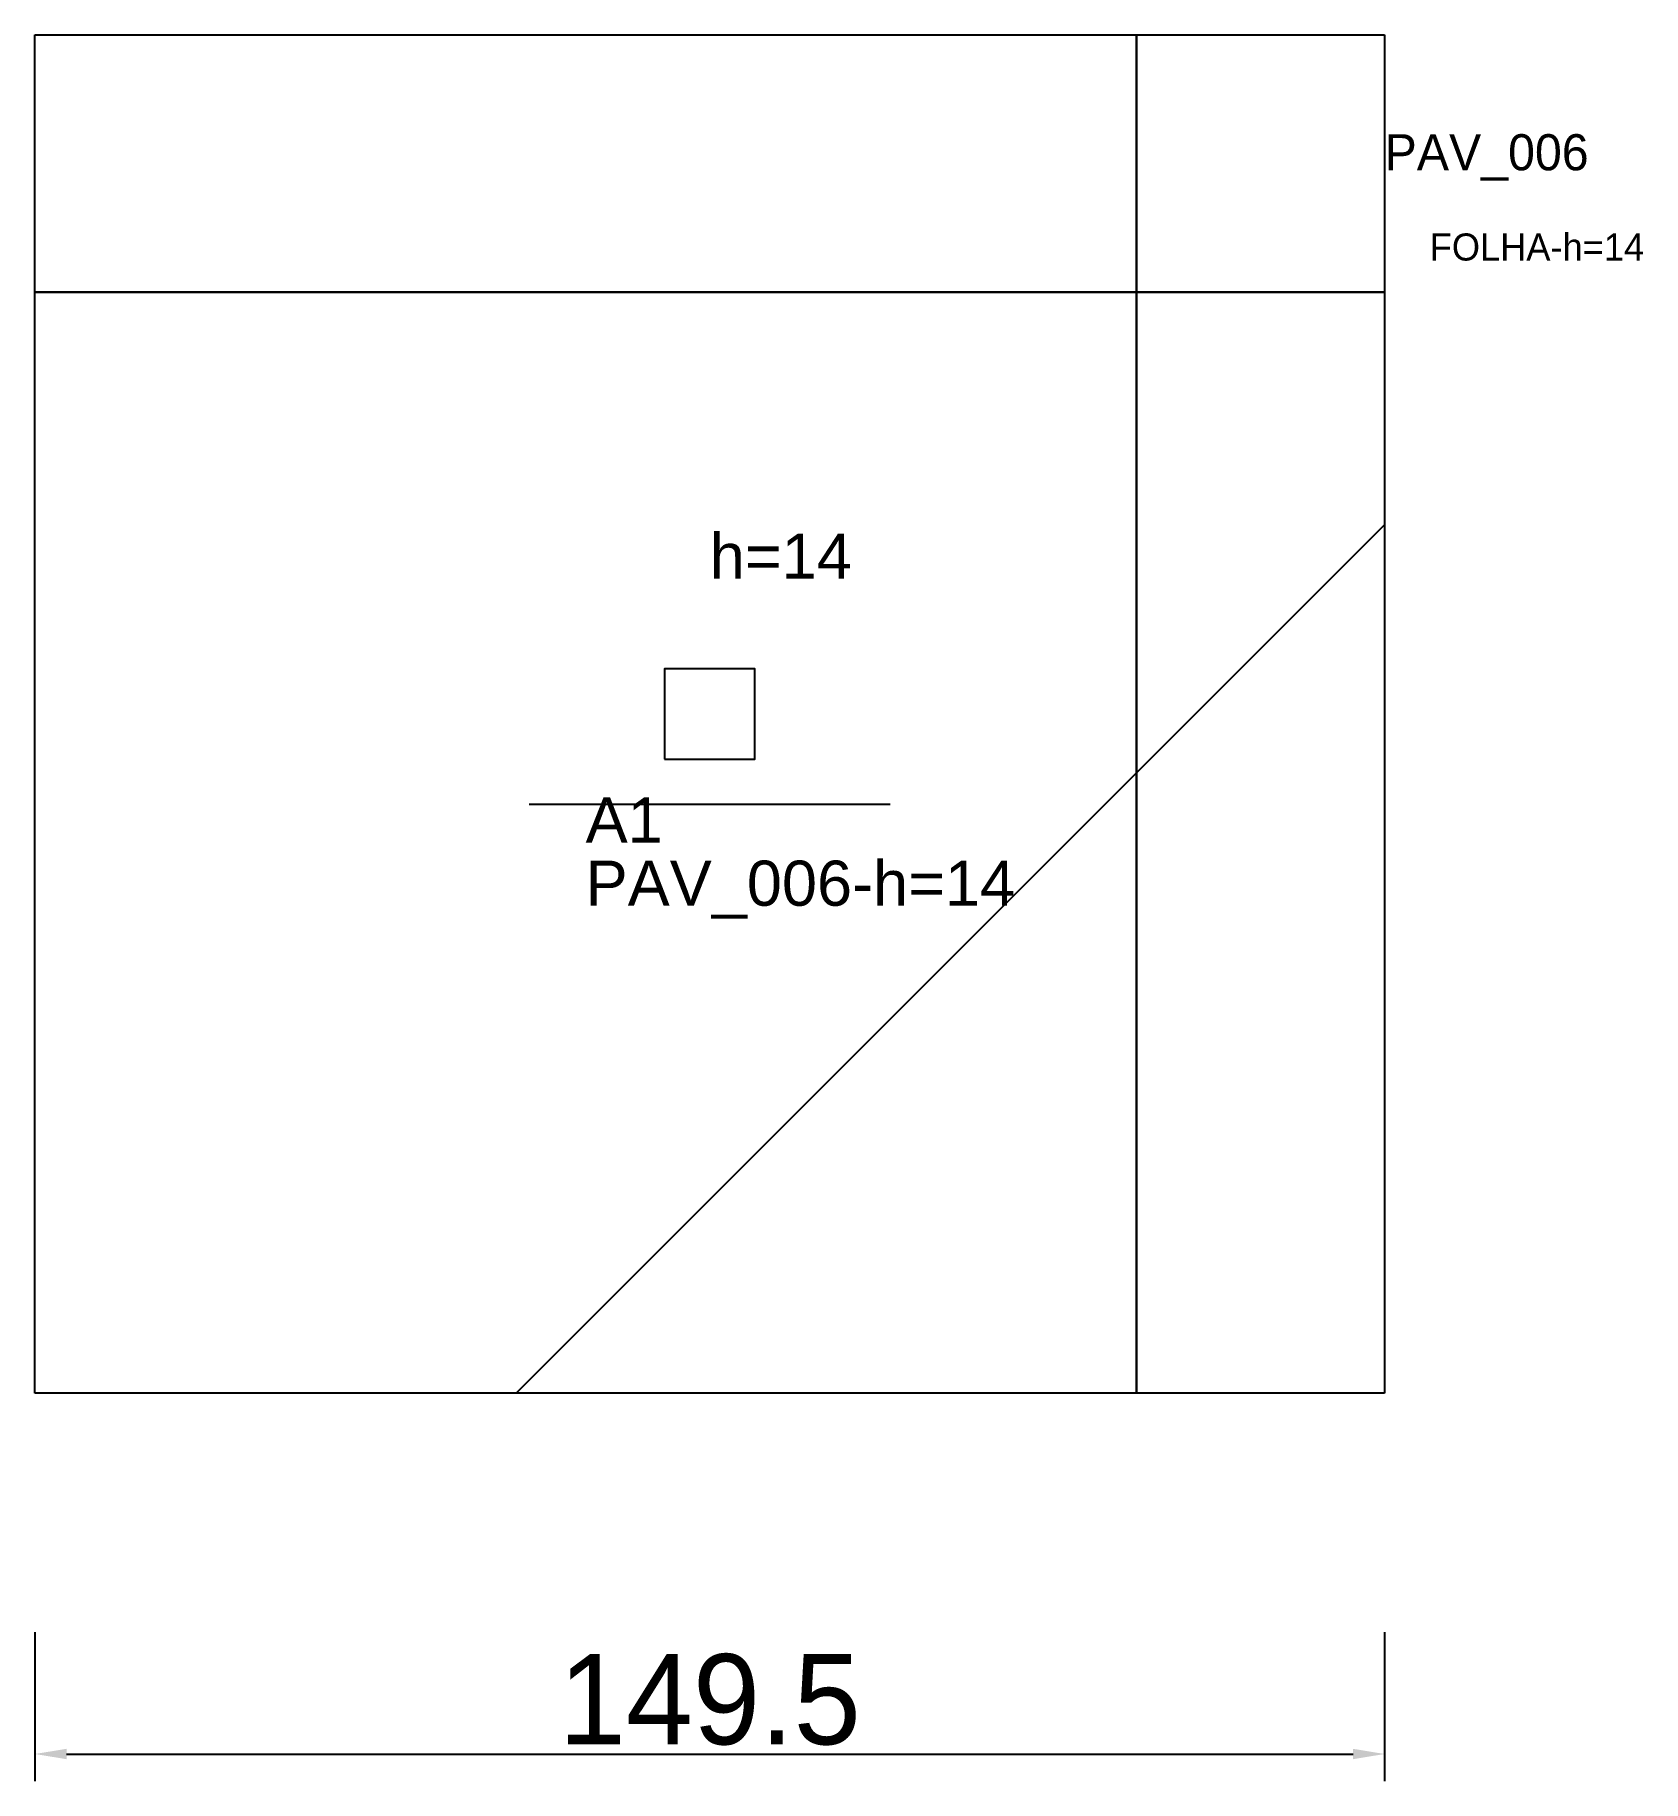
# Model space of a CAD drawing. Header units: metres. Extents: x 222 to 400, y 8 to 202.
import ezdxf

# ---------------------------------------------------------------- set-up
doc = ezdxf.new("R2010")
doc.units = ezdxf.units.M
for name, color, linetype in [('3', 3, 'CONTINUOUS'), ('AUX00', 7, 'CONTINUOUS'), ('COTA', 241, 'CONTINUOUS'), ('FOLHA', 255, 'CONTINUOUS'), ('Hachura', 251, 'CONTINUOUS'), ('NOMENCLATURA', 7, 'CONTINUOUS'), ('Nível', 160, 'CONTINUOUS'), ('Painéis', 200, 'CONTINUOUS'), ('Pilares', 5, 'CONTINUOUS'), ('SARR_2.2x7', 40, 'CONTINUOUS')]:
    doc.layers.add(name, color=color, linetype=linetype)
doc.styles.add('ARIAL', font='Arial.ttf')
doc.styles.add('STR_STANDARD', font='arial.ttf')
doc.dimstyles.new('EZ DXF', dxfattribs={"dimtxt": 10, "dimasz": 3.5, "dimexe": 3, "dimexo": 1.5, "dimgap": 1, "dimtad": 1, "dimdec": 1, "dimdsep": 46, "dimcen": 2.5, "dimazin": 3, "dimtfac": 1, "dimtmove": 0, "dimatfit": 3})

msp = doc.modelspace()

# ---------------------------------------------------------------- hatches: boundary and pattern name
at = {"layer": 'Hachura'}
h = msp.add_hatch(dxfattribs=at)
h.set_pattern_fill('ANSI31', scale=50)
h.paths.add_polyline_path([(371.7, 201.5), (371.7, 51), (222.2, 51), (222.2, 201.5)])
h = msp.add_hatch(dxfattribs=at)
h.set_pattern_fill('ANSI31', scale=50)
h.paths.add_polyline_path([(371.7, 201.5), (371.7, 51), (222.2, 51), (222.2, 201.5)])

# ---------------------------------------------------------------- linework, layer by layer
at = {"layer": '3'}
for points in [[(344.2, 51), (344.2, 201.5)], [(344.2, 51), (344.2, 201.5)], [(222.2, 173), (371.7, 173)], [(222.2, 173), (371.7, 173)]]:
    msp.add_lwpolyline(points, close=True, dxfattribs=at)
at = {"layer": 'Painéis', "color": 200}
for p, q in [((222.2, 51), (222.2, 201.5)), ((222.2, 201.5), (371.7, 201.5)), ((222.2, 51), (222.2, 201.5)), ((222.2, 201.5), (371.7, 201.5)), ((371.7, 201.5), (371.7, 51)), ((371.7, 201.5), (371.7, 51)), ((371.7, 51), (222.2, 51)), ((371.7, 51), (222.2, 51))]:
    msp.add_line(p, q, dxfattribs=at)
at = {"layer": 'Pilares'}
msp.add_lwpolyline([(291.95, 121.25), (301.95, 121.25), (301.95, 131.25), (291.95, 131.25)], close=True, dxfattribs=at)
msp.add_lwpolyline([(291.95, 121.25), (301.95, 121.25), (301.95, 131.25), (291.95, 131.25)], close=True, dxfattribs=at)
at = {"layer": 'SARR_2.2x7'}
msp.add_line((276.95, 116.25), (316.95, 116.25), dxfattribs=at)
msp.add_line((276.95, 116.25), (316.95, 116.25), dxfattribs=at)

# ---------------------------------------------------------------- texts
at = {"layer": '3', "style": 'STR_STANDARD'}
msp.add_text('A1', height=5, dxfattribs=at).set_placement((283.2, 112))
msp.add_text('A1', height=5, dxfattribs=at).set_placement((283.2, 112))
at = {"layer": 'AUX00', "style": 'STR_STANDARD'}
msp.add_text('PAV_006-h=14', height=5, dxfattribs=at).set_placement((283.2, 105))
msp.add_text('PAV_006-h=14', height=5, dxfattribs=at).set_placement((283.2, 105))
at = {"layer": 'FOLHA'}
msp.add_text('FOLHA-h=14', height=3, dxfattribs=at).set_placement((376.7, 176.5))
msp.add_text('FOLHA-h=14', height=3, dxfattribs=at).set_placement((376.7, 176.5))
at = {"layer": 'NOMENCLATURA', "insert": (296.95, 146.25), "char_height": 5, "attachment_point": 1, "style": 'ARIAL'}
msp.add_mtext('h=14', dxfattribs=at)
msp.add_mtext('h=14', dxfattribs=at)
at = {"layer": 'Nível'}
msp.add_text('PAV_006', height=4, dxfattribs=at).set_placement((371.7, 186.5))
msp.add_text('PAV_006', height=4, dxfattribs=at).set_placement((371.7, 186.5))

# ---------------------------------------------------------------- dimensions: what is measured, and where the dimension line sits
at = {"layer": 'COTA'}
msp.add_linear_dim(base=(222.2, 11), p1=(222.2, 26), p2=(371.7, 26), dimstyle='EZ DXF', dxfattribs=at).render()
msp.add_linear_dim(base=(222.2, 11), p1=(222.2, 26), p2=(371.7, 26), dimstyle='EZ DXF', dxfattribs=at).render()

doc.saveas('drawing.dxf')
